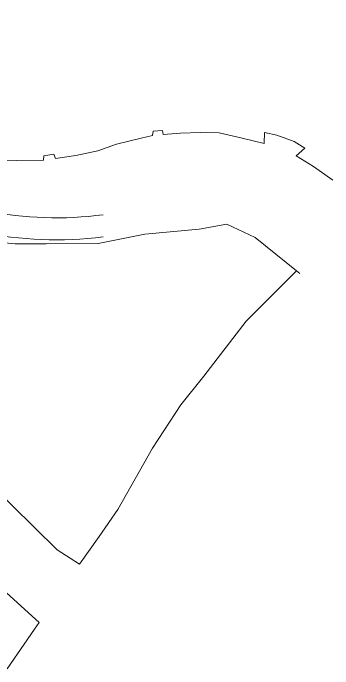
# Model space of a CAD drawing. Header units: metres. Extents: x 7511918 to 7512107, y 4692231 to 4692386.
# Drawn here: x 7512037.8 to 7512107.3, y 4692234.4 to 4692377.2 of the extents above; entities that cross this region are included whole.
import ezdxf

# ---------------------------------------------------------------- set-up
doc = ezdxf.new("R2010")
doc.units = ezdxf.units.M
doc.layers.add('A - Rrugë_Pen_No__1', color=7, linetype='Continuous', lineweight=0)
doc.layers.add('Parcela Fqinje', color=251, linetype='Continuous', lineweight=0)

msp = doc.modelspace()

# ---------------------------------------------------------------- linework, layer by layer
at = {"layer": 'A - Rrugë_Pen_No__1', "color": 5, "linetype": 'Continuous', "lineweight": 13}
for points in [[(7512057.32, 4692333.3, -0.166623), (7512008.19, 4692343.16, -0.026969), (7511992.92, 4692353.52, 0.354905), (7511983.44, 4692353.03), (7511972.54, 4692344.27), (7511925.79, 4692306.72)], [(7512057.32, 4692328.48, -0.165277), (7512005.77, 4692339.08, -0.032931), (7511987.41, 4692351.8), (7511986.67, 4692352.2), (7511985.84, 4692352.34), (7511985.02, 4692352.19), (7511984.28, 4692351.78), (7511967.32, 4692338.15), (7511926.89, 4692305.69)]]:
    msp.add_lwpolyline(points, format="xyb", dxfattribs=at)
at = {"layer": 'Parcela Fqinje', "elevation": 609.75, "flags": 128}
for points in [[(7512100.15, 4692320.53), (7512099.37, 4692321.11), (7512090.4, 4692328.33), (7512084.23, 4692331.22), (7512078.21, 4692330.16), (7512066.38, 4692329.08), (7512056.28, 4692327.07), (7512044.93, 4692326.93), (7512038.19, 4692326.94), (7512031.28, 4692327.61), (7512025.23, 4692326.98), (7512017.28, 4692329.36), (7512013.22, 4692331.47), (7512007.31, 4692335.19), (7511984.02, 4692356.97), (7511973.49, 4692368.39), (7511969.12, 4692372.1), (7511960.9, 4692377.2)], [(7512035.04, 4692345.03), (7512038.46, 4692345.08), (7512044.36, 4692345.17), (7512044.41, 4692346.09), (7512046.6, 4692346.46), (7512046.96, 4692345.54), (7512051.37, 4692346.22), (7512056.21, 4692347.21), (7512060.22, 4692348.68), (7512065.61, 4692349.97), (7512068.05, 4692350.54), (7512068.19, 4692351.53), (7512070.26, 4692351.67), (7512070.39, 4692350.75), (7512074.17, 4692351.09), (7512078.41, 4692351.19), (7512082.6, 4692351.12), (7512087.28, 4692350.06), (7512092.33, 4692348.83), (7512092.47, 4692351.2), (7512095.1, 4692350.64), (7512098.86, 4692349.26), (7512101.24, 4692347.79), (7512099.34, 4692346.11), (7512103.13, 4692343.8), (7512107.31, 4692340.81)], [(7512090.4, 4692328.33), (7512099.37, 4692321.11), (7512088.47, 4692310.15), (7512079.23, 4692298.12), (7512074.26, 4692291.94), (7512068.06, 4692282.5), (7512060.54, 4692269.09), (7512056.44, 4692263.27), (7512052.22, 4692257.2), (7512047.3, 4692260.3), (7512027.58, 4692279.73)], [(7512024.36, 4692261.8), (7512043.43, 4692244.53), (7512042.43, 4692243.09), (7512036.42, 4692234.41)]]:
    msp.add_lwpolyline(points, dxfattribs=at)

doc.saveas('drawing.dxf')
